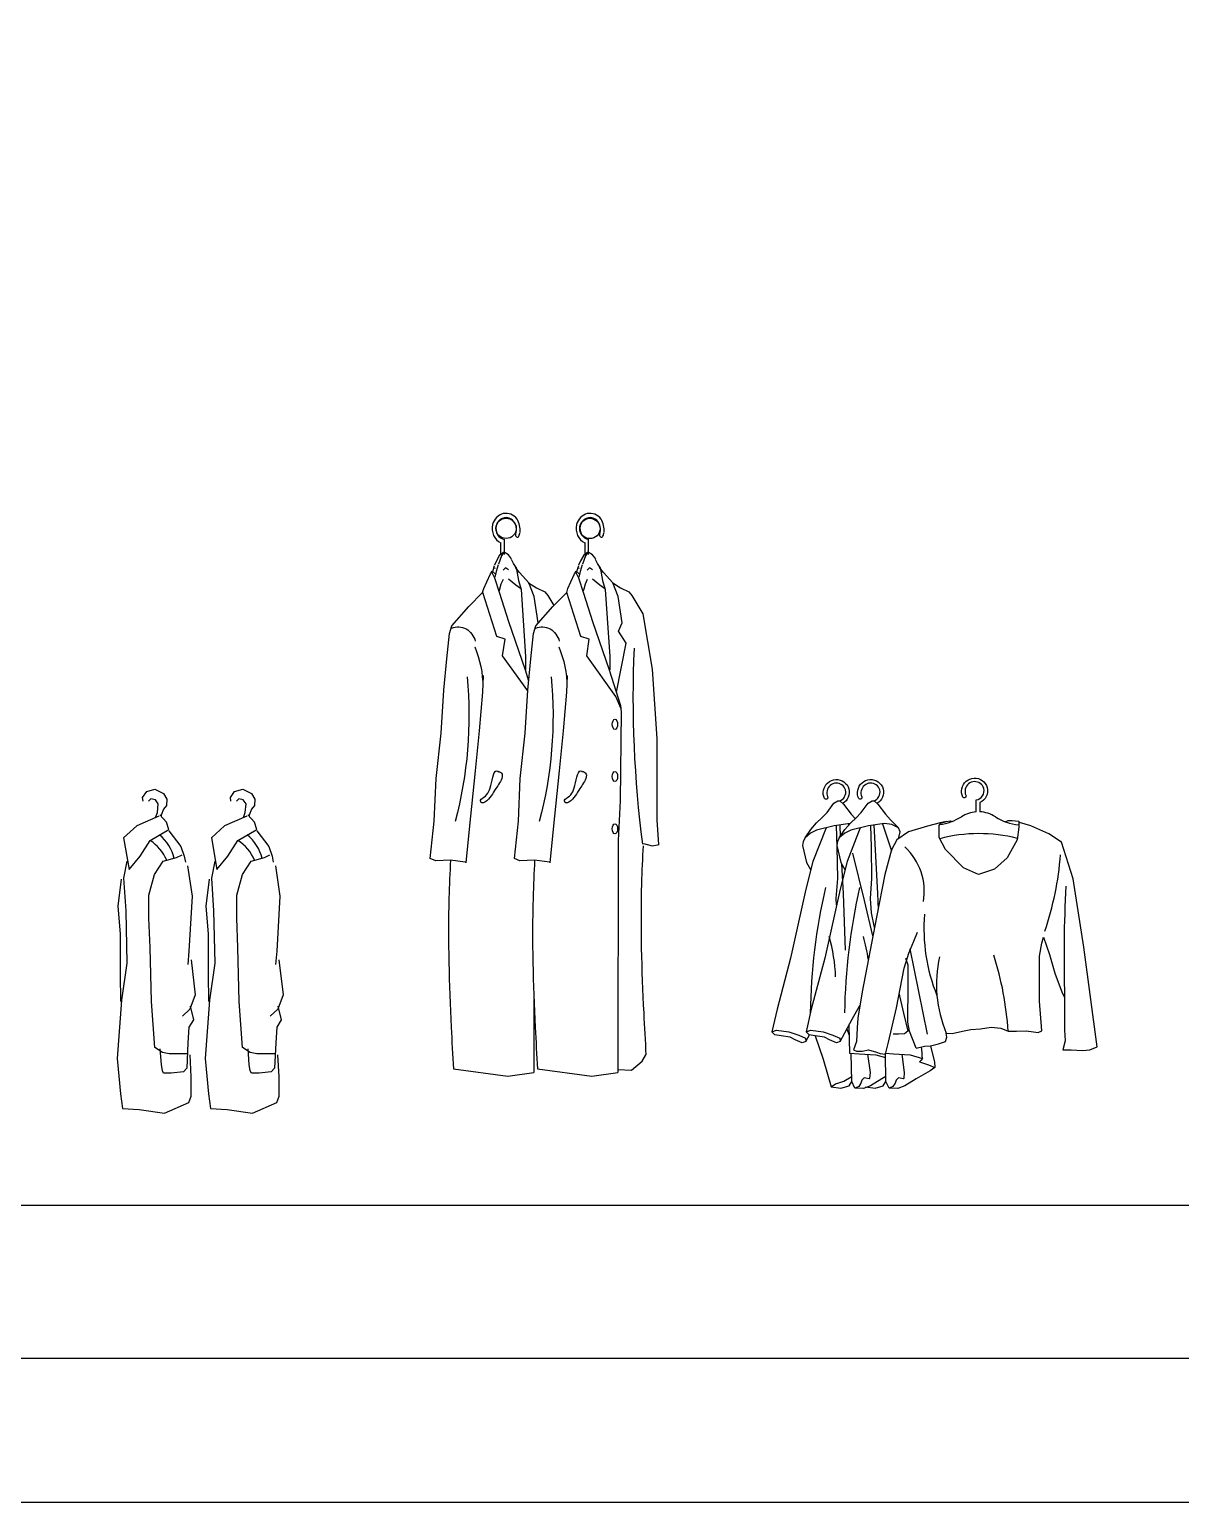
# Model space of a CAD drawing. Header units: inches. Extents: x 8.4 to 50.9, y 14.4 to 39.2.
# Drawn here: x 41.406 to 44.004, y 14.425 to 17.752 of the extents above; entities that cross this region are included whole.
import ezdxf

# ---------------------------------------------------------------- set-up
doc = ezdxf.new("R2010")
doc.units = ezdxf.units.IN
doc.header["$MEASUREMENT"] = 0
for name, color, linetype in [('02', 2, 'Continuous'), ('1', 1, 'Continuous'), ('kadrbm', 4, 'Continuous')]:
    doc.layers.add(name, color=color, linetype=linetype)

# ---------------------------------------------------------------- blocks, each defined once
blk = doc.blocks.new('kadrbm')
at = {"layer": 'kadrbm', "color": 4}
blk.add_lwpolyline([(0, 0), (0, 24.7972), (21, 24.7972), (21, 0), (0, 0)], close=True, dxfattribs=at)
blk.add_lwpolyline([(20.6631, 0.3257), (20.6631, 24.4603), (0.3369, 24.4603), (0.3369, 0.3257), (20.6631, 0.3257)], dxfattribs=at)

msp = doc.modelspace()

# ---------------------------------------------------------------- linework, layer by layer
at = {"layer": '02'}
for p, q in [((42.4782, 16.5655), (42.4782, 16.5998)), ((42.6679, 16.5655), (42.6679, 16.5998)), ((42.4757, 16.5705), (42.4672, 16.5645)), ((42.4695, 16.5926), (42.4695, 16.564)), ((42.4757, 16.5705), (42.4713, 16.563)), ((42.4795, 16.5699), (42.4757, 16.5705)), ((42.4871, 16.5651), (42.4795, 16.5699)), ((42.6654, 16.5705), (42.657, 16.5645)), ((42.6593, 16.5926), (42.6593, 16.564)), ((42.6654, 16.5705), (42.6611, 16.563)), ((42.6692, 16.5699), (42.6654, 16.5705)), ((42.6769, 16.5651), (42.6692, 16.5699)), ((42.4551, 16.5406), (42.451, 16.5264)), ((42.4599, 16.5518), (42.4558, 16.5421)), ((42.4565, 16.5358), (42.4562, 16.5339)), ((42.4639, 16.5427), (42.4592, 16.5276)), ((42.4672, 16.5645), (42.4599, 16.5518)), ((42.4713, 16.563), (42.4645, 16.5442)), ((42.4802, 16.5361), (42.4748, 16.5303)), ((42.4873, 16.5312), (42.4802, 16.5361)), ((42.4942, 16.5557), (42.4871, 16.5651)), ((42.4985, 16.5457), (42.4936, 16.5542)), ((42.5045, 16.5364), (42.4985, 16.5457)), ((42.5122, 16.5249), (42.5029, 16.5366)), ((42.5045, 16.5364), (42.5097, 16.507)), ((42.6449, 16.5406), (42.6408, 16.5264)), ((42.6496, 16.5518), (42.6455, 16.5421)), ((42.6462, 16.5358), (42.646, 16.5339)), ((42.6536, 16.5427), (42.649, 16.5276)), ((42.657, 16.5645), (42.6496, 16.5518)), ((42.6611, 16.563), (42.6542, 16.5442)), ((42.67, 16.5361), (42.6645, 16.5303)), ((42.6771, 16.5312), (42.67, 16.5361)), ((42.684, 16.5557), (42.6769, 16.5651)), ((42.6882, 16.5457), (42.6833, 16.5542)), ((42.6942, 16.5364), (42.6882, 16.5457)), ((42.7019, 16.5249), (42.6926, 16.5366)), ((42.6942, 16.5364), (42.6995, 16.507)), ((42.4312, 16.4889), (42.4385, 16.5044)), ((42.4385, 16.5044), (42.4467, 16.5221)), ((42.4467, 16.5221), (42.4501, 16.528)), ((42.4491, 16.5264), (42.4554, 16.513)), ((42.4501, 16.528), (42.4573, 16.5221)), ((42.4554, 16.513), (42.4665, 16.4787)), ((42.4592, 16.5276), (42.4565, 16.5146)), ((42.4573, 16.5221), (42.4583, 16.5216)), ((42.4748, 16.5091), (42.4701, 16.4988)), ((42.5037, 16.4967), (42.4873, 16.51)), ((42.5097, 16.507), (42.5159, 16.487)), ((42.5333, 16.5022), (42.5122, 16.5249)), ((42.5327, 16.5022), (42.5501, 16.4905)), ((42.5451, 16.4712), (42.5333, 16.5022)), ((42.621, 16.4889), (42.6282, 16.5044)), ((42.6282, 16.5044), (42.6364, 16.5221)), ((42.6364, 16.5221), (42.6398, 16.528)), ((42.6388, 16.5264), (42.6451, 16.513)), ((42.6398, 16.528), (42.647, 16.5221)), ((42.6451, 16.513), (42.6562, 16.4787)), ((42.649, 16.5276), (42.6462, 16.5146)), ((42.647, 16.5221), (42.648, 16.5216)), ((42.6645, 16.5091), (42.6599, 16.4988)), ((42.6934, 16.4967), (42.6771, 16.51)), ((42.6995, 16.507), (42.7057, 16.487)), ((42.723, 16.5022), (42.7019, 16.5249)), ((42.7224, 16.5022), (42.7398, 16.4905)), ((42.7348, 16.4712), (42.723, 16.5022)), ((42.3976, 16.4486), (42.4288, 16.4801)), ((42.4288, 16.4801), (42.4312, 16.4889)), ((42.461, 16.3809), (42.4295, 16.4798)), ((42.4671, 16.4876), (42.4661, 16.4837)), ((42.4665, 16.4787), (42.4872, 16.4144)), ((42.4701, 16.4988), (42.4671, 16.4876)), ((42.5143, 16.4888), (42.5037, 16.4967)), ((42.5159, 16.487), (42.5259, 16.3355)), ((42.5544, 16.4119), (42.5451, 16.4712)), ((42.5501, 16.4905), (42.5693, 16.4815)), ((42.5693, 16.4815), (42.5761, 16.4733)), ((42.5761, 16.4733), (42.5895, 16.4507)), ((42.5874, 16.4486), (42.6186, 16.4801)), ((42.6186, 16.4801), (42.621, 16.4889)), ((42.6507, 16.3809), (42.6192, 16.4798)), ((42.6569, 16.4876), (42.6558, 16.4837)), ((42.6562, 16.4787), (42.677, 16.4144)), ((42.6599, 16.4988), (42.6569, 16.4876)), ((42.7041, 16.4888), (42.6934, 16.4967)), ((42.7057, 16.487), (42.7156, 16.3355)), ((42.7441, 16.4119), (42.7348, 16.4712)), ((42.7398, 16.4905), (42.759, 16.4815)), ((42.759, 16.4815), (42.7659, 16.4733)), ((42.7659, 16.4733), (42.7904, 16.4319)), ((42.3594, 16.4046), (42.3976, 16.4486)), ((42.5491, 16.4046), (42.5874, 16.4486)), ((42.3537, 16.3873), (42.3594, 16.4046)), ((42.4872, 16.4144), (42.5249, 16.3056)), ((42.5435, 16.3873), (42.5491, 16.4046)), ((42.677, 16.4144), (42.7146, 16.3056)), ((42.7355, 16.3926), (42.7441, 16.4119)), ((42.7904, 16.4319), (42.8116, 16.3072)), ((42.348, 16.3306), (42.3537, 16.3873)), ((42.4795, 16.3748), (42.461, 16.3809)), ((42.474, 16.3367), (42.4795, 16.3748)), ((42.5378, 16.3306), (42.5435, 16.3873)), ((42.6692, 16.3748), (42.6507, 16.3809)), ((42.6638, 16.3367), (42.6692, 16.3748)), ((42.7528, 16.3658), (42.7355, 16.3926)), ((42.5306, 16.2582), (42.474, 16.3367)), ((42.5259, 16.3355), (42.5259, 16.3051)), ((42.7296, 16.2454), (42.6638, 16.3367)), ((42.7156, 16.3355), (42.7156, 16.3051)), ((42.7311, 16.2548), (42.7528, 16.3658)), ((42.341, 16.2598), (42.348, 16.3306)), ((42.5249, 16.3056), (42.5327, 16.2802)), ((42.5307, 16.2598), (42.5378, 16.3306)), ((42.7146, 16.3056), (42.7397, 16.2245)), ((42.8116, 16.3072), (42.8222, 16.1495)), ((42.429, 16.2549), (42.4304, 16.2928)), ((42.6187, 16.2549), (42.6202, 16.2928)), ((42.3353, 16.1623), (42.341, 16.2598)), ((42.4216, 16.1677), (42.429, 16.2549)), ((42.525, 16.1623), (42.5307, 16.2598)), ((42.6113, 16.1677), (42.6187, 16.2549)), ((42.7405, 16.2188), (42.7296, 16.2454)), ((42.7414, 16.2109), (42.7391, 16.0102)), ((42.7397, 16.2245), (42.7414, 16.2109)), ((42.4127, 16.0772), (42.4216, 16.1677)), ((42.6024, 16.0772), (42.6113, 16.1677)), ((42.324, 16.06), (42.3353, 16.1623)), ((42.5137, 16.06), (42.525, 16.1623)), ((42.8222, 16.1495), (42.8222, 15.9659)), ((42.3993, 15.9455), (42.4127, 16.0772)), ((42.5891, 15.9455), (42.6024, 16.0772)), ((41.6704, 16.0306), (41.6891, 16.0357)), ((41.6891, 16.0357), (41.7087, 16.0265)), ((41.8688, 16.0306), (41.8875, 16.0357)), ((41.8875, 16.0357), (41.9071, 16.0265)), ((42.3197, 15.964), (42.324, 16.06)), ((42.5094, 15.964), (42.5137, 16.06)), ((41.6611, 16.0172), (41.6704, 16.0306)), ((41.6622, 16.0088), (41.6611, 16.0172)), ((41.6798, 16.0141), (41.6749, 16.0088)), ((41.69, 16.0121), (41.6798, 16.0141)), ((41.6966, 16.0028), (41.69, 16.0121)), ((41.6947, 15.9833), (41.6966, 16.0028)), ((41.7087, 16.0265), (41.7162, 16.0131)), ((41.7162, 16.0131), (41.7153, 15.9987)), ((41.8595, 16.0172), (41.8688, 16.0306)), ((41.8606, 16.0088), (41.8595, 16.0172)), ((41.8782, 16.0141), (41.8733, 16.0088)), ((41.8884, 16.0121), (41.8782, 16.0141)), ((41.895, 16.0028), (41.8884, 16.0121)), ((41.8931, 15.9833), (41.895, 16.0028)), ((41.9071, 16.0265), (41.9146, 16.0131)), ((41.9146, 16.0131), (41.9137, 15.9987)), ((42.7391, 16.0102), (42.7348, 15.92)), ((41.6979, 15.9751), (41.648, 15.9531)), ((41.6903, 15.9717), (41.6947, 15.9833)), ((41.7154, 15.9613), (41.7004, 15.9778)), ((41.7031, 15.9771), (41.7029, 15.9751)), ((41.7087, 15.9905), (41.7031, 15.9771)), ((41.7153, 15.9987), (41.7087, 15.9905)), ((41.8963, 15.9751), (41.8464, 15.9531)), ((41.8887, 15.9717), (41.8931, 15.9833)), ((41.9138, 15.9613), (41.8988, 15.9778)), ((41.9015, 15.9771), (41.9013, 15.9751)), ((41.9071, 15.9905), (41.9015, 15.9771)), ((41.9137, 15.9987), (41.9071, 15.9905)), ((41.648, 15.9531), (41.6181, 15.9257)), ((41.678, 15.9202), (41.7204, 15.9449)), ((41.7204, 15.9449), (41.7154, 15.9613)), ((41.7204, 15.9421), (41.7478, 15.9065)), ((41.8464, 15.9531), (41.8165, 15.9257)), ((41.8764, 15.9202), (41.9188, 15.9449)), ((41.9188, 15.9449), (41.9138, 15.9613)), ((41.9188, 15.9421), (41.9462, 15.9065)), ((42.3106, 15.8792), (42.3197, 15.964)), ((42.3919, 15.8698), (42.3993, 15.9455)), ((42.5004, 15.8792), (42.5094, 15.964)), ((42.5816, 15.8698), (42.5891, 15.9455)), ((42.8222, 15.9659), (42.826, 15.911)), ((41.6181, 15.9257), (41.6306, 15.8543)), ((41.6555, 15.8845), (41.678, 15.9202)), ((41.7478, 15.9065), (41.7553, 15.8845)), ((41.8165, 15.9257), (41.829, 15.8543)), ((41.8539, 15.8845), (41.8764, 15.9202)), ((41.9462, 15.9065), (41.9537, 15.8845)), ((42.7348, 15.92), (42.7343, 15.3963)), ((42.7921, 15.9129), (42.8118, 15.9078)), ((42.8118, 15.9078), (42.827, 15.9112)), ((41.6256, 15.8735), (41.6181, 15.8351)), ((41.6306, 15.8543), (41.6555, 15.8845)), ((41.688, 15.8434), (41.7079, 15.8735)), ((41.7079, 15.8735), (41.7378, 15.8818)), ((41.7378, 15.8818), (41.7503, 15.8873)), ((41.7553, 15.8845), (41.7578, 15.8708)), ((41.824, 15.8735), (41.8165, 15.8351)), ((41.829, 15.8543), (41.8539, 15.8845)), ((41.8864, 15.8434), (41.9063, 15.8735)), ((41.9063, 15.8735), (41.9362, 15.8818)), ((41.9362, 15.8818), (41.9487, 15.8873)), ((41.9537, 15.8845), (41.9562, 15.8708)), ((42.3228, 15.8741), (42.3106, 15.8792)), ((42.3563, 15.8758), (42.3228, 15.8741)), ((42.3897, 15.8707), (42.3563, 15.8758)), ((42.5126, 15.8741), (42.5004, 15.8792)), ((42.546, 15.8758), (42.5126, 15.8741)), ((42.5794, 15.8707), (42.546, 15.8758)), ((41.6181, 15.8351), (41.6231, 15.7611)), ((41.6755, 15.7967), (41.688, 15.8434)), ((41.7628, 15.8626), (41.7728, 15.794)), ((41.8165, 15.8351), (41.8215, 15.7611)), ((41.8739, 15.7967), (41.8864, 15.8434)), ((41.9612, 15.8626), (41.9712, 15.794)), ((41.6131, 15.8324), (41.6056, 15.772)), ((41.8115, 15.8324), (41.804, 15.772)), ((41.6056, 15.772), (41.6106, 15.7089)), ((41.6755, 15.7446), (41.6755, 15.7967)), ((41.7728, 15.794), (41.7656, 15.6699)), ((41.804, 15.772), (41.809, 15.7089)), ((41.8739, 15.7446), (41.8739, 15.7967)), ((41.9712, 15.794), (41.964, 15.6699)), ((41.6231, 15.7611), (41.6256, 15.6431)), ((41.678, 15.6787), (41.6755, 15.7446)), ((41.8215, 15.7611), (41.824, 15.6431)), ((41.8764, 15.6787), (41.8739, 15.7446)), ((41.6106, 15.7089), (41.6106, 15.6184)), ((41.809, 15.7089), (41.809, 15.6184)), ((41.681, 15.5564), (41.678, 15.6787)), ((41.7656, 15.6699), (41.7631, 15.6397)), ((41.8794, 15.5564), (41.8764, 15.6787)), ((41.964, 15.6699), (41.9615, 15.6397)), ((41.6256, 15.6431), (41.6137, 15.5592)), ((41.7706, 15.6507), (41.7802, 15.5717)), ((41.824, 15.6431), (41.8121, 15.5592)), ((41.969, 15.6507), (41.9786, 15.5717)), ((41.6106, 15.6184), (41.6112, 15.5564)), ((41.809, 15.6184), (41.8096, 15.5564)), ((41.7802, 15.5717), (41.7678, 15.5388)), ((41.9786, 15.5717), (41.9662, 15.5388)), ((41.6137, 15.5592), (41.6037, 15.4275)), ((41.6885, 15.4522), (41.681, 15.5564)), ((41.7678, 15.5388), (41.7509, 15.5235)), ((41.7683, 15.5455), (41.7758, 15.5153)), ((41.8121, 15.5592), (41.8021, 15.4275)), ((41.8869, 15.4522), (41.8794, 15.5564)), ((41.9662, 15.5388), (41.9493, 15.5235)), ((41.9667, 15.5455), (41.9742, 15.5153)), ((42.5447, 15.5612), (42.5446, 15.3963)), ((41.7758, 15.5153), (41.7658, 15.4988)), ((41.9742, 15.5153), (41.9642, 15.4988)), ((41.7658, 15.4988), (41.7633, 15.4631)), ((41.9642, 15.4988), (41.9617, 15.4631)), ((41.706, 15.4412), (41.6885, 15.4522)), ((41.7035, 15.4138), (41.701, 15.4494)), ((41.7209, 15.4385), (41.706, 15.4412)), ((41.7608, 15.4385), (41.7209, 15.4385)), ((41.7633, 15.4631), (41.7608, 15.4055)), ((41.7708, 15.3863), (41.7683, 15.4357)), ((41.9044, 15.4412), (41.8869, 15.4522)), ((41.9019, 15.4138), (41.8994, 15.4494)), ((41.9193, 15.4385), (41.9044, 15.4412)), ((41.9592, 15.4385), (41.9193, 15.4385)), ((41.9617, 15.4631), (41.9592, 15.4055)), ((41.9692, 15.3863), (41.9667, 15.4357)), ((42.789, 15.4216), (42.7974, 15.4361)), ((41.6037, 15.4275), (41.6112, 15.3479)), ((41.706, 15.4), (41.7035, 15.4138)), ((41.7608, 15.4055), (41.7534, 15.3973)), ((41.8021, 15.4275), (41.8096, 15.3479)), ((41.9044, 15.4), (41.9019, 15.4138)), ((41.9592, 15.4055), (41.9518, 15.3973)), ((42.3627, 15.404), (42.4854, 15.3879)), ((42.5525, 15.404), (42.6751, 15.3879)), ((42.7343, 15.403), (42.7647, 15.4014)), ((42.7647, 15.4014), (42.789, 15.4216)), ((41.7085, 15.3946), (41.706, 15.4)), ((41.7259, 15.3946), (41.7085, 15.3946)), ((41.7534, 15.3973), (41.7259, 15.3946)), ((41.7708, 15.3424), (41.7708, 15.3863)), ((41.9069, 15.3946), (41.9044, 15.4)), ((41.9243, 15.3946), (41.9069, 15.3946)), ((41.9518, 15.3973), (41.9243, 15.3946)), ((41.9692, 15.3424), (41.9692, 15.3863)), ((42.4854, 15.3879), (42.5446, 15.3963)), ((42.6751, 15.3879), (42.7343, 15.3963)), ((41.6112, 15.3479), (41.6162, 15.315)), ((41.7658, 15.3287), (41.7708, 15.3424)), ((41.8096, 15.3479), (41.8146, 15.315)), ((41.9642, 15.3287), (41.9692, 15.3424)), ((41.6162, 15.315), (41.6536, 15.3122)), ((41.6536, 15.3122), (41.711, 15.304)), ((41.711, 15.304), (41.7658, 15.3287)), ((41.8146, 15.315), (41.852, 15.3122)), ((41.852, 15.3122), (41.9094, 15.304)), ((41.9094, 15.304), (41.9642, 15.3287))]:
    msp.add_line(p, q, dxfattribs=at)
for points in [[(43.2342, 16.0094, 0.393479), (43.248, 16.0342, 0.779944), (43.2062, 16.0325, 0.176016), (43.2074, 16.0189, -0.966487), (43.2004, 16.0149, -0.173145), (43.1983, 16.0335, -0.789634), (43.2557, 16.0364, -0.346136), (43.2414, 16.0037)], [(43.3116, 16.0094, 0.393479), (43.3253, 16.0342, 0.779944), (43.2835, 16.0325, 0.176016), (43.2847, 16.0189, -0.966487), (43.2778, 16.0149, -0.173145), (43.2756, 16.0335, -0.789634), (43.333, 16.0364, -0.346136), (43.3187, 16.0037)], [(43.5428, 15.9848), (43.5428, 16.0118, 0.445986), (43.5602, 16.0375, 0.779944), (43.5184, 16.0358, 0.176016), (43.5196, 16.0222, -0.966487), (43.5127, 16.0182, -0.173145), (43.5105, 16.0368, -0.789634), (43.5679, 16.0397, -0.375799), (43.5508, 16.0057), (43.5508, 15.9849)]]:
    msp.add_lwpolyline(points, format="xyb", dxfattribs=at)
for points in [[(43.1566, 15.926), (43.1693, 15.9445), (43.1824, 15.9596), (43.1946, 15.9713), (43.2063, 15.9834), (43.2218, 16.0044), (43.2306, 16.0097), (43.2355, 16.0092), (43.2433, 16.0019), (43.2608, 15.9795), (43.2701, 15.9695)], [(43.2339, 15.926), (43.2466, 15.9445), (43.2597, 15.9596), (43.2719, 15.9713), (43.2836, 15.9834), (43.2992, 16.0044), (43.3079, 16.0097), (43.3128, 16.0092), (43.3206, 16.0019), (43.3381, 15.9795), (43.3498, 15.9669), (43.3673, 15.9489)], [(43.204, 15.9483), (43.1744, 15.8726), (43.1584, 15.8098), (43.1241, 15.6546), (43.0933, 15.5394), (43.0819, 15.488), (43.0923, 15.492), (43.1203, 15.4876), (43.1423, 15.4801), (43.1577, 15.4734), (43.1584, 15.4663), (43.1504, 15.4629), (43.1344, 15.4698), (43.123, 15.4755), (43.1024, 15.4789), (43.0887, 15.4812), (43.0819, 15.488)], [(43.2588, 15.9585), (43.2584, 15.9586), (43.2223, 15.9528), (43.1824, 15.943), (43.1688, 15.9367), (43.1566, 15.926), (43.1522, 15.9177), (43.1512, 15.909), (43.16, 15.8705), (43.1688, 15.8545)], [(43.2813, 15.9483), (43.2517, 15.8726), (43.2357, 15.8098), (43.2014, 15.6546), (43.1706, 15.5394), (43.1592, 15.488), (43.1696, 15.492), (43.1976, 15.4876), (43.2197, 15.4801), (43.235, 15.4734), (43.2357, 15.4663), (43.2277, 15.4629), (43.2117, 15.4698), (43.2003, 15.4755), (43.1797, 15.4789), (43.166, 15.4812), (43.1592, 15.488)], [(43.2279, 15.7744), (43.2268, 15.7893), (43.2304, 15.8342), (43.2292, 15.9046), (43.2278, 15.9537)], [(43.3675, 15.924), (43.3712, 15.9396), (43.3673, 15.9489), (43.3522, 15.9562), (43.3357, 15.9586), (43.2996, 15.9528), (43.2597, 15.943), (43.2461, 15.9367), (43.2339, 15.926), (43.2295, 15.9177), (43.2285, 15.909), (43.2373, 15.8705), (43.2461, 15.8545)], [(43.2348, 15.9548), (43.2362, 15.928)], [(43.2541, 15.9579), (43.2552, 15.9544)], [(43.4755, 15.9631), (43.4618, 15.96), (43.4332, 15.9527), (43.3898, 15.9392), (43.364, 15.9216), (43.3518, 15.8986), (43.3369, 15.843), (43.3179, 15.7467), (43.2853, 15.5786), (43.2758, 15.519), (43.2745, 15.4973), (43.2731, 15.4661), (43.2663, 15.4472), (43.2731, 15.4444), (43.2853, 15.4444), (43.3002, 15.4472), (43.3179, 15.4417), (43.326, 15.439), (43.3382, 15.4377), (43.345, 15.4648), (43.3627, 15.542), (43.3803, 15.6315), (43.3911, 15.6654), (43.402, 15.6925), (43.4101, 15.7129)], [(43.3134, 15.7237), (43.3065, 15.7565), (43.3041, 15.7893), (43.3077, 15.8342), (43.3065, 15.9046), (43.3051, 15.9537)], [(43.3121, 15.9548), (43.3199, 15.8002), (43.3213, 15.7639)], [(43.3314, 15.9579), (43.3514, 15.897)], [(43.4074, 15.4512), (43.4264, 15.4553), (43.44, 15.4566), (43.4576, 15.4607), (43.4739, 15.4661), (43.4766, 15.4756), (43.4753, 15.4851), (43.4888, 15.4838), (43.5119, 15.4892), (43.5309, 15.4932), (43.5526, 15.4946), (43.577, 15.4987), (43.5987, 15.496), (43.615, 15.4892), (43.634, 15.4892), (43.6557, 15.4905), (43.672, 15.4878), (43.6828, 15.4865), (43.691, 15.4905), (43.6856, 15.557), (43.6856, 15.622), (43.6856, 15.6586), (43.691, 15.6885), (43.6951, 15.702), (43.7086, 15.6627), (43.7208, 15.6207), (43.7371, 15.5759), (43.7425, 15.5664), (43.7425, 15.4919), (43.7439, 15.4675), (43.7385, 15.4472), (43.7575, 15.4472), (43.7833, 15.4458), (43.7995, 15.4472), (43.8158, 15.4539), (43.786, 15.679), (43.7615, 15.8335), (43.7358, 15.9162), (43.7073, 15.9352), (43.6666, 15.9528), (43.6408, 15.9609), (43.6389, 15.9617)], [(43.6083, 15.9624), (43.6152, 15.9648), (43.6238, 15.9654), (43.6389, 15.9638), (43.6389, 15.9498), (43.6356, 15.9218), (43.613, 15.8809), (43.5845, 15.8556), (43.5485, 15.843), (43.5146, 15.8579), (43.4739, 15.8999), (43.459, 15.927), (43.459, 15.9542), (43.4633, 15.9588), (43.4755, 15.9631), (43.4846, 15.9641), (43.4884, 15.9631)], [(43.3097, 15.7047), (43.2911, 15.7844), (43.2644, 15.8912)], [(43.2392, 15.867), (43.2426, 15.8002), (43.2475, 15.672)], [(43.4332, 15.4823), (43.3939, 15.6752)], [(43.4074, 15.4512), (43.3925, 15.4892), (43.3884, 15.5095), (43.3897, 15.5935), (43.3897, 15.6383), (43.3843, 15.6532)], [(43.3687, 15.5726), (43.3696, 15.5691), (43.3788, 15.5303), (43.389, 15.4892), (43.381, 15.4835), (43.3673, 15.4823), (43.3559, 15.4823)], [(43.2357, 15.4663), (43.2628, 15.5163), (43.2803, 15.5471)], [(43.2551, 15.502), (43.2571, 15.4398), (43.279, 15.4386), (43.3166, 15.4362), (43.3381, 15.4296)], [(43.1584, 15.4663), (43.1665, 15.4811)], [(43.1794, 15.479), (43.1976, 15.4265), (43.2158, 15.3634), (43.2256, 15.3706), (43.2328, 15.3731), (43.2438, 15.3767), (43.2608, 15.3864)], [(43.2512, 15.4949), (43.2557, 15.4819)], [(43.3391, 15.3868), (43.33, 15.3816), (43.3045, 15.3658), (43.2887, 15.3597), (43.2693, 15.3609), (43.262, 15.3755), (43.2606, 15.4396)], [(43.2978, 15.4374), (43.3033, 15.3961), (43.3021, 15.3828), (43.3017, 15.3814)], [(43.3387, 15.4396), (43.3563, 15.4386), (43.3939, 15.4362), (43.4219, 15.4277), (43.4182, 15.4228), (43.4146, 15.4204), (43.4352, 15.4131), (43.4498, 15.407), (43.4389, 15.3998), (43.4073, 15.3816), (43.3818, 15.3658), (43.366, 15.3597), (43.3466, 15.3609), (43.3393, 15.3755), (43.3379, 15.4396)], [(43.3751, 15.4374), (43.3806, 15.3961), (43.3794, 15.3828), (43.379, 15.3814)], [(43.4396, 15.4566), (43.4413, 15.4495), (43.4486, 15.4204), (43.4498, 15.407)], [(43.2158, 15.3634), (43.2377, 15.3609), (43.2559, 15.3658), (43.262, 15.3755)], [(43.3017, 15.3814), (43.2899, 15.384), (43.2851, 15.3791), (43.2826, 15.3719), (43.2778, 15.3646), (43.2695, 15.3604)], [(43.2932, 15.3634), (43.315, 15.3609), (43.3332, 15.3658), (43.3393, 15.3755)], [(43.379, 15.3814), (43.3672, 15.384), (43.3624, 15.3791), (43.3599, 15.3719), (43.3551, 15.3646), (43.3468, 15.3604)]]:
    msp.add_lwpolyline(points, dxfattribs=at)
for centre in [(42.4818, 16.6249), (42.671, 16.6246)]:
    msp.add_circle(centre, 0.023, dxfattribs=at)
for centre, radius, start, end in [((42.4764, 16.6224), 0.0288, 346.8003, 54.3165), ((42.4569, 16.6187), 0.0565, 357.1707, 28.7851), ((42.6662, 16.6224), 0.0288, 346.8003, 54.3165), ((42.6466, 16.6187), 0.0565, 357.1707, 28.7851), ((43.4471, 16.0699), 0.1148, 276.7089, 302.9455), ((43.5482, 15.9144), 0.0705, 94.3183, 123.16), ((43.5477, 15.9144), 0.0705, 56.84, 87.4155), ((43.6487, 16.0699), 0.1148, 237.0545, 265.0947), ((43.5496, 15.5822), 0.3533, 75.8538, 104.6007), ((41.6202, 15.8329), 0.1047, 24.1139, 56.4947), ((41.6343, 15.8543), 0.1017, 14.396, 50.3332), ((41.8186, 15.8329), 0.1047, 24.1139, 56.4947), ((41.8327, 15.8543), 0.1017, 14.396, 50.3332), ((43.2907, 15.8055), 0.1351, 349.9888, 47.6647), ((43.066, 15.9347), 0.6687, 340.87, 355.9709), ((44.5157, 15.5122), 1.3473, 167.0767, 179.2096), ((44.593, 15.5122), 1.3473, 167.0767, 179.2096), ((46.7749, 15.659), 3.0337, 177.011, 181.7491), ((43.8248, 15.7203), 0.3998, 175.2299, 202.0768), ((42.8665, 15.6013), 0.3592, 1.7247, 16.4674), ((42.9438, 15.6013), 0.3592, 8.0737, 16.4674), ((43.7364, 15.5945), 0.2831, 167.1864, 202.7225), ((42.9106, 15.4451), 0.7058, 3.5796, 17.8409), ((41.131, 15.2072), 2.3015, 5.4963, 6.1487)]:
    msp.add_arc(centre, radius, start, end, dxfattribs=at)
for centre, major_axis, start_param, end_param in [((42.4813, 16.6246), (0, 0.0346), 1.317415, 2.755298), ((42.4818, 16.6234), (0, 0.0354), -0.883744, 1.287016), ((42.4818, 16.6234), (0, 0.0259), -0.515803, 1.283308), ((42.671, 16.6246), (0, 0.0346), 1.317415, 2.755298), ((42.6715, 16.6234), (0, 0.0354), -0.883744, 1.287016), ((42.6715, 16.6234), (0, 0.0259), -0.515803, 1.283308), ((42.4813, 16.6246), (0, 0.025), 1.32549, 3.003534), ((42.5071, 16.61), (0, 0.0048), 1.081242, 4.154673), ((42.4837, 16.6224), (0, 0.024), 4.279324, 4.438818), ((42.4837, 16.6223), (0, 0.0335), 4.25418, 4.519056), ((42.671, 16.6246), (0, 0.025), 1.32549, 3.003534), ((42.6968, 16.61), (0, 0.0048), 1.081242, 4.154673), ((42.6734, 16.6224), (0, 0.024), 4.279324, 4.438818), ((42.6734, 16.6223), (0, 0.0335), 4.25418, 4.519056)]:
    msp.add_ellipse(centre, major_axis=major_axis, ratio=0.9, start_param=start_param, end_param=end_param, dxfattribs=at)
at = {"layer": '02', "extrusion": (0, 0, -1)}
for centre, major_axis, start_param, end_param in [((42.3734, 16.3577), (0, 0.0448), -0.369251, 1.295866), ((42.5631, 16.3577), (0, 0.0448), -0.369251, 1.295866), ((42.2347, 16.2664), (0, 0.2161), 1.134673, 1.57234), ((42.4244, 16.2664), (0, 0.2161), 1.134673, 1.57234), ((44.8615, 16.2438), (0, 2.3251), 4.569105, 4.75992), ((41.6398, 16.2017), (0, 0.8423), 1.466275, 1.858062), ((41.8296, 16.2017), (0, 0.8423), 1.466275, 1.858062)]:
    msp.add_ellipse(centre, major_axis=major_axis, ratio=0.9, start_param=start_param, end_param=end_param, dxfattribs=at)
at = {"layer": '02'}
for centre in [(42.7275, 16.1823), (42.7275, 16.0644), (42.7275, 15.9464)]:
    msp.add_ellipse(centre, major_axis=(0, 0.0115), ratio=0.522581, dxfattribs=at)
for points in [[(42.4646, 16.0762), (42.4728, 16.0701), (42.4728, 16.064), (42.4585, 16.0374), (42.4339, 16.0068), (42.4271, 16.0051), (42.4237, 16.0109), (42.4278, 16.015), (42.4474, 16.0443), (42.4625, 16.0762), (42.4646, 16.0742)], [(42.6543, 16.0762), (42.6625, 16.0701), (42.6625, 16.064), (42.6482, 16.0374), (42.6237, 16.0068), (42.6168, 16.0051), (42.6135, 16.0109), (42.6176, 16.015), (42.6372, 16.0443), (42.6523, 16.0762), (42.6543, 16.0742)], [(42.7909, 15.9079), (42.7874, 15.8227), (42.7924, 15.5303), (42.7974, 15.4361)], [(42.3563, 15.8758), (42.3528, 15.7905), (42.3578, 15.4981), (42.3627, 15.404)], [(42.546, 15.8758), (42.5426, 15.7905), (42.5475, 15.4981), (42.5525, 15.404)]]:
    msp.add_spline(points, degree=3, dxfattribs=at)
at = {"layer": '1'}
msp.add_line((30.2087, 15.0966), (50.5349, 15.0966), dxfattribs=at)

# ---------------------------------------------------------------- block references
at = {"layer": 'kadrbm'}
msp.add_blockref('kadrbm', (29.8718, 14.4249), dxfattribs=at)

doc.saveas('drawing.dxf')
